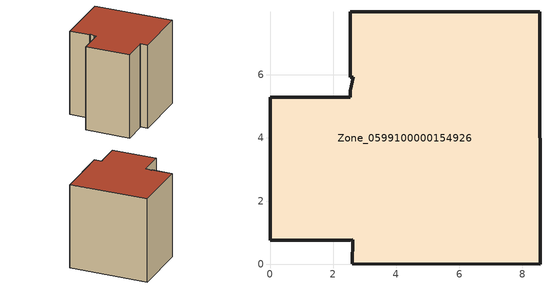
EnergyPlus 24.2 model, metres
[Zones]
Zone_0599100000154926
 floor ground (C_G): 2.54,5.49 2.64,5.92 2.54,5.92 2.54,8 8.55,8 8.56,0 2.6,0.01 2.62,0.77 2.54,0.75 0,0.76 0,5.29 2.54,5.29 z0
 wall outside (C_F): 0,5.29 0,0.76 2.54,0.75 2.62,0.77 2.6,0.01 8.56,0 8.55,8 2.54,8 2.54,5.92 2.64,5.92 2.54,5.49 2.54,5.29 0,5.29 z0:8.76
 roof outside (C_R): 2.64,5.92 2.54,5.49 2.54,5.29 0,5.29 0,0.76 2.54,0.75 2.62,0.77 2.6,0.01 8.56,0 8.55,8 2.54,8 2.54,5.92 z8.76
[BUILDING]
Pand.0599100000154926: North Axis=0; Terrain=City; Loads Convergence Tolerance Value=0.04; Temperature Convergence Tolerance Value=0.4; Solar Distribution=FullExterior; Maximum Number of Warmup Days=25; Minimum Number of Warmup Days=1
[Site:Location]
Rotterdam.The.Hague.AP_ZH_NLD Design_Conditions: Latitude=51.96; Longitude=4.45; Time Zone=1; Elevation=-4.5
[SITE:GROUNDTEMPERATURE:BUILDINGSURFACE]
18, 18, 18, 18, 18, 18, 18, 18, 18, 18, 18, 18
[MATERIAL] Thermal Absorptance=0.9; Solar Absorptance=0.7; Visible Absorptance=0.7
Name | Roughness | Thickness | Conductivity | Density | Specific Heat
G.TC.1946-1964 | MediumSmooth | 0.15 | 1 | 540 | 1210
F.TC.1946-1964 | Rough | 0.3 | 0.857143 | 1920 | 840
R.TC.1946-1964 | MediumRough | 0.2 | 0.235294 | 1500 | 1000
[CONSTRUCTION]
C_G: G.TC.1946-1964
C_F: F.TC.1946-1964
C_R: R.TC.1946-1964
[ZONE]
Zone_0599100000154926: Type=1; Multiplier=1; Ceiling Height=Autocalculate; Volume=Autocalculate; Floor Area=autocalculate; Part of Total Floor Area=Yes
[ZONEINFILTRATION:DESIGNFLOWRATE]
Infil_Zone_0599100000154926: Zone or ZoneList or Space or SpaceList=Zone_0599100000154926; Schedule=AlwaysOn; Design Flow Rate Calculation Method=Flow/Area; Flow Rate per Floor Area=0.003; Constant Term Coefficient=1; Temperature Term Coefficient=0; Velocity Term Coefficient=0; Velocity Squared Term Coefficient=0
[HVACTEMPLATE:ZONE:IDEALLOADSAIRSYSTEM]
Zone_0599100000154926: Maximum Heating Supply Air Temperature=50; Minimum Cooling Supply Air Temperature=13; Maximum Heating Supply Air Humidity Ratio=0.0156; Minimum Cooling Supply Air Humidity Ratio=0.0077; Heating Limit=NoLimit; Cooling Limit=NoLimit; Dehumidification Control Type=ConstantSensibleHeatRatio; Cooling Sensible Heat Ratio=0.7; Dehumidification Setpoint=60; Humidification Control Type=None; Humidification Setpoint=30; Outdoor Air Method=None; Outdoor Air Flow Rate per Person=0.00944; Outdoor Air Flow Rate per Zone Floor Area=0; Outdoor Air Flow Rate per Zone=0; Demand Controlled Ventilation Type=None; Outdoor Air Economizer Type=NoEconomizer; Heat Recovery Type=None; Sensible Heat Recovery Effectiveness=0.7; Latent Heat Recovery Effectiveness=0.65
[ZONECONTROL:THERMOSTAT]
ThermostatControl_Zone_0599100000154926: Zone or ZoneList=Zone_0599100000154926; Control Type Schedule=DualSetpointControlType; Control 1=Thermostat_Zone_0599100000154926; Temperature Difference Between Cutout And Setpoint=0
[THERMOSTATSETPOINT:DUALSETPOINT]
Thermostat_Zone_0599100000154926: Heating Setpoint Temperature Schedule=HeatingSetpoint_Zone_0599100000154926; Cooling Setpoint Temperature Schedule=CoolingSetpoint_Zone_0599100000154926
[SCHEDULE:COMPACT]
HeatingSetpoint_Zone_0599100000154926: Through: 12/31, For: AllDays, Until: 24:00, 21
CoolingSetpoint_Zone_0599100000154926: Through: 12/31, For: AllDays, Until: 24:00, 24
DualSetpointControlType: Through: 12/31, For: AllDays, Until: 24:00, 4
AlwaysOn: Through: 12/31, For: AllDays, Until: 24:00, 1
